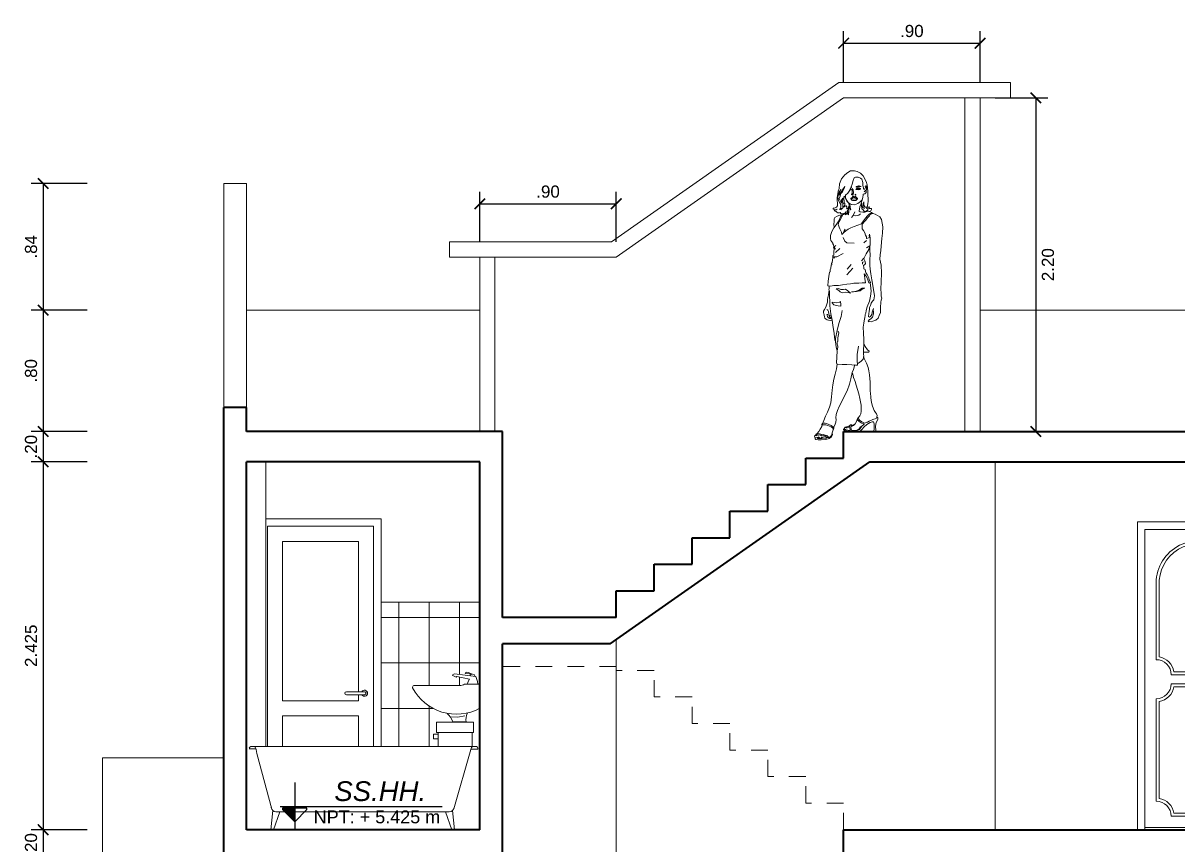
# Model space of a CAD drawing. Header units: millimetres. Extents: x 107 to 277, y 12 to 70.
# Drawn here: x 130.87 to 138.49, y 28.29 to 33.7 of the extents above; entities that cross this region are included whole.
import ezdxf

# ---------------------------------------------------------------- set-up
doc = ezdxf.new("R2010")
doc.units = ezdxf.units.MM
doc.header["$PDMODE"] = 32
doc.linetypes.add('HIDDEN2', pattern=[4.7625, 3.175, -1.5875])
doc.layers.get('0').update_dxf_attribs({"lineweight": 0})
doc.layers.get('Defpoints').update_dxf_attribs({"color": 167, "lineweight": 0})
for name, color, linetype, lineweight in [('253', 253, 'Continuous', 0), ('A-Dims', 22, 'Continuous', 0), ('A-Stair', 53, 'Continuous', 0), ('A-Text', 30, 'Continuous', 30), ('ARQ-PORTAS', 124, 'Continuous', 0), ('linea fachada', 181, 'Continuous', 40), ('muros bajos', 223, 'HIDDEN2', 18), ('P-SANIT', 43, 'Continuous', 0), ('proyecciones', 33, 'HIDDEN2', 0)]:
    doc.layers.add(name, color=color, linetype=linetype, lineweight=lineweight)
doc.styles.add('ejes', font='swissel.ttf')
doc.dimstyles.new('DIM50', dxfattribs={"dimtxt": 0.08, "dimasz": 0.07, "dimexe": 0.08, "dimexo": 0.1, "dimgap": 0.04, "dimtad": 2, "dimzin": 4, "dimdsep": 46, "dimtxsty": 'ejes', "dimblk": 'ARCHTICK', "dimcen": 0.05, "dimadec": 0, "dimazin": 0, "dimtfac": 1, "dimtix": 1, "dimtmove": 0, "dimatfit": 3, "dimfxl": 0.08, "dimarcsym": 0})

# ---------------------------------------------------------------- blocks, each defined once
blk = doc.blocks.new('_ArchTick')
at = {"color": 0, "linetype": 'ByBlock', "const_width": 0.15}
blk.add_lwpolyline([(-0.5, -0.5), (0.5, 0.5)], dxfattribs=at)
blk = doc.blocks.new('*D327')
at = {"layer": 'A-Dims', "color": 0, "lineweight": -2}
for p, q in [((131.2914, 28.3858), (130.9207, 28.3858)), ((131.0007, 28.3858), (131.0007, 28.1858)), ((131.2914, 28.1858), (130.9207, 28.1858))]:
    blk.add_line(p, q, dxfattribs=at)
at = {"layer": 'Defpoints', "color": 0}
for p in [(131.3914, 28.3858), (131.0007, 28.1858), (131.3914, 28.1858)]:
    blk.add_point(p, dxfattribs=at)
at = {"layer": 'A-Dims', "color": 0, "lineweight": -2, "xscale": 0.07, "yscale": 0.07, "zscale": 0.07}
for p, rotation in [((131.0007, 28.3858), 270), ((131.0007, 28.1858), 90)]:
    blk.add_blockref('_ArchTick', p, dxfattribs=dict(at, rotation=rotation))
at = {"layer": 'A-Dims', "color": 0, "insert": (130.9207, 28.2858), "char_height": 0.08, "attachment_point": 5, "rotation": 90, "style": 'ejes'}
blk.add_mtext('.20', dxfattribs=at)
blk = doc.blocks.new('*D328')
at = {"layer": 'A-Dims', "color": 0, "lineweight": -2}
for p, q in [((131.2914, 30.8108), (130.9207, 30.8108)), ((131.0007, 30.8108), (131.0007, 28.3858)), ((131.2914, 28.3858), (130.9207, 28.3858))]:
    blk.add_line(p, q, dxfattribs=at)
at = {"layer": 'Defpoints', "color": 0}
for p in [(131.3914, 30.8108), (131.0007, 28.3858), (131.3914, 28.3858)]:
    blk.add_point(p, dxfattribs=at)
at = {"layer": 'A-Dims', "color": 0, "lineweight": -2, "xscale": 0.07, "yscale": 0.07, "zscale": 0.07}
for p, rotation in [((131.0007, 30.8108), 90), ((131.0007, 28.3858), 270)]:
    blk.add_blockref('_ArchTick', p, dxfattribs=dict(at, rotation=rotation))
at = {"layer": 'A-Dims', "color": 0, "insert": (130.9207, 29.5983), "char_height": 0.08, "attachment_point": 5, "rotation": 90, "style": 'ejes'}
blk.add_mtext('2.425', dxfattribs=at)
blk = doc.blocks.new('*D329')
at = {"layer": 'A-Dims', "color": 0, "lineweight": -2}
for p, q in [((131.2914, 31.0108), (130.9207, 31.0108)), ((131.0007, 31.0108), (131.0007, 30.8108)), ((131.2914, 30.8108), (130.9207, 30.8108))]:
    blk.add_line(p, q, dxfattribs=at)
at = {"layer": 'Defpoints', "color": 0}
for p in [(131.3914, 31.0108), (131.0007, 30.8108), (131.3914, 30.8108)]:
    blk.add_point(p, dxfattribs=at)
at = {"layer": 'A-Dims', "color": 0, "lineweight": -2, "xscale": 0.07, "yscale": 0.07, "zscale": 0.07}
for p, rotation in [((131.0007, 31.0108), 270), ((131.0007, 30.8108), 90)]:
    blk.add_blockref('_ArchTick', p, dxfattribs=dict(at, rotation=rotation))
at = {"layer": 'A-Dims', "color": 0, "insert": (130.9207, 30.9108), "char_height": 0.08, "attachment_point": 5, "rotation": 90, "style": 'ejes'}
blk.add_mtext('.20', dxfattribs=at)
blk = doc.blocks.new('*D330')
at = {"layer": 'A-Dims', "color": 0, "lineweight": -2}
for p, q in [((131.2914, 31.8108), (130.9207, 31.8108)), ((131.0007, 31.8108), (131.0007, 31.0108)), ((131.2914, 31.0108), (130.9207, 31.0108))]:
    blk.add_line(p, q, dxfattribs=at)
at = {"layer": 'Defpoints', "color": 0}
for p in [(131.3914, 31.8108), (131.0007, 31.0108), (131.3914, 31.0108)]:
    blk.add_point(p, dxfattribs=at)
at = {"layer": 'A-Dims', "color": 0, "lineweight": -2, "xscale": 0.07, "yscale": 0.07, "zscale": 0.07}
for p, rotation in [((131.0007, 31.8108), 90), ((131.0007, 31.0108), 270)]:
    blk.add_blockref('_ArchTick', p, dxfattribs=dict(at, rotation=rotation))
at = {"layer": 'A-Dims', "color": 0, "insert": (130.9207, 31.4108), "char_height": 0.08, "attachment_point": 5, "rotation": 90, "style": 'ejes'}
blk.add_mtext('.80', dxfattribs=at)
blk = doc.blocks.new('*D331')
at = {"layer": 'A-Dims', "color": 0, "lineweight": -2}
for p, q in [((131.2914, 32.6459), (130.9207, 32.6459)), ((131.0007, 32.6459), (131.0007, 31.8108)), ((131.2914, 31.8108), (130.9207, 31.8108))]:
    blk.add_line(p, q, dxfattribs=at)
at = {"layer": 'Defpoints', "color": 0}
for p in [(131.3914, 32.6459), (131.0007, 31.8108), (131.3914, 31.8108)]:
    blk.add_point(p, dxfattribs=at)
at = {"layer": 'A-Dims', "color": 0, "lineweight": -2, "xscale": 0.07, "yscale": 0.07, "zscale": 0.07}
for p, rotation in [((131.0007, 32.6459), 90), ((131.0007, 31.8108), 270)]:
    blk.add_blockref('_ArchTick', p, dxfattribs=dict(at, rotation=rotation))
at = {"layer": 'A-Dims', "color": 0, "insert": (130.9207, 32.2284), "char_height": 0.08, "attachment_point": 5, "rotation": 90, "style": 'ejes'}
blk.add_mtext('.84', dxfattribs=at)
blk = doc.blocks.new('*D332')
at = {"layer": 'A-Dims', "color": 0, "lineweight": -2}
for p, q in [((137.2811, 33.2108), (137.6288, 33.2108)), ((137.5488, 33.2108), (137.5488, 31.0108)), ((137.2811, 31.0108), (137.6288, 31.0108))]:
    blk.add_line(p, q, dxfattribs=at)
at = {"layer": 'Defpoints', "color": 0}
for p in [(137.1811, 33.2108), (137.1811, 31.0108), (137.5488, 31.0108)]:
    blk.add_point(p, dxfattribs=at)
at = {"layer": 'A-Dims', "color": 0, "lineweight": -2, "xscale": 0.07, "yscale": 0.07, "zscale": 0.07}
for p, rotation in [((137.5488, 33.2108), 90), ((137.5488, 31.0108), 270)]:
    blk.add_blockref('_ArchTick', p, dxfattribs=dict(at, rotation=rotation))
at = {"layer": 'A-Dims', "color": 0, "insert": (137.6288, 32.1108), "char_height": 0.08, "attachment_point": 5, "rotation": 90, "style": 'ejes'}
blk.add_mtext('2.20', dxfattribs=at)
blk = doc.blocks.new('*D333')
at = {"layer": 'A-Dims', "color": 0, "lineweight": -2}
for p, q in [((133.8811, 32.2608), (133.8811, 32.5919)), ((134.7811, 32.2608), (134.7811, 32.5919)), ((133.8811, 32.5119), (134.7811, 32.5119))]:
    blk.add_line(p, q, dxfattribs=at)
at = {"layer": 'Defpoints', "color": 0}
for p in [(134.7811, 32.5119), (133.8811, 32.1608), (134.7811, 32.1608)]:
    blk.add_point(p, dxfattribs=at)
at = {"layer": 'A-Dims', "color": 0, "lineweight": -2, "xscale": 0.07, "yscale": 0.07, "zscale": 0.07, "rotation": 180}
blk.add_blockref('_ArchTick', (133.8811, 32.5119), dxfattribs=at)
at = {"layer": 'A-Dims', "color": 0, "lineweight": -2, "xscale": 0.07, "yscale": 0.07, "zscale": 0.07}
blk.add_blockref('_ArchTick', (134.7811, 32.5119), dxfattribs=at)
at = {"layer": 'A-Dims', "color": 0, "insert": (134.3311, 32.5919), "char_height": 0.08, "attachment_point": 5, "style": 'ejes'}
blk.add_mtext('.90', dxfattribs=at)
blk = doc.blocks.new('*D334')
at = {"layer": 'A-Dims', "color": 0, "lineweight": -2}
for p, q in [((136.2811, 33.3108), (136.2811, 33.6506)), ((137.1811, 33.3108), (137.1811, 33.6506)), ((136.2811, 33.5706), (137.1811, 33.5706))]:
    blk.add_line(p, q, dxfattribs=at)
at = {"layer": 'Defpoints', "color": 0}
for p in [(137.1811, 33.5706), (136.2811, 33.2108), (137.1811, 33.2108)]:
    blk.add_point(p, dxfattribs=at)
at = {"layer": 'A-Dims', "color": 0, "lineweight": -2, "xscale": 0.07, "yscale": 0.07, "zscale": 0.07, "rotation": 180}
blk.add_blockref('_ArchTick', (136.2811, 33.5706), dxfattribs=at)
at = {"layer": 'A-Dims', "color": 0, "lineweight": -2, "xscale": 0.07, "yscale": 0.07, "zscale": 0.07}
blk.add_blockref('_ArchTick', (137.1811, 33.5706), dxfattribs=at)
at = {"layer": 'A-Dims', "color": 0, "insert": (136.7311, 33.6506), "char_height": 0.08, "attachment_point": 5, "style": 'ejes'}
blk.add_mtext('.90', dxfattribs=at)
blk = doc.blocks.new('A$C5F8158DF')
at = {"layer": 'ARQ-PORTAS'}
for p, q in [((0, 2.05), (0.82, 2.05)), ((0, 2.05), (0, 0)), ((0.82, 2.05), (0.82, 0)), ((0.05, 2), (0.77, 2)), ((0.05, 0), (0.05, 2)), ((0.05, 2), (0.05, 0.015)), ((0.77, 2), (0.77, 0)), ((0.125, 1.625), (0.125, 1.1322)), ((0.145, 1.625), (0.145, 1.1505)), ((0.675, 1.1505), (0.675, 1.625)), ((0.695, 1.1322), (0.695, 1.625)), ((0.1405, 0.9237), (0.1405, 1.0801)), ((0.1555, 0.9237), (0.1555, 1.0951)), ((0.1705, 0.9237), (0.1705, 1.0801)), ((0.595, 1.0322), (0.225, 1.0322)), ((0.5766, 1.0522), (0.2433, 1.0522)), ((0.595, 0.9722), (0.225, 0.9722)), ((0.5766, 0.9522), (0.2433, 0.9522)), ((0.125, 0.8722), (0.125, 0.19)), ((0.145, 0.8539), (0.145, 0.2083)), ((0.675, 0.2083), (0.675, 0.8539)), ((0.695, 0.19), (0.695, 0.8722)), ((0.595, 0.09), (0.225, 0.09)), ((0.5766, 0.11), (0.2433, 0.11)), ((0.77, 0.015), (0.05, 0.015)), ((0.05, 0), (0, 0)), ((0.77, 0), (0.05, 0)), ((0.77, 0), (0.82, 0))]:
    blk.add_line(p, q, dxfattribs=at)
at = {"layer": 'ARQ-PORTAS', "const_width": 0.005}
blk.add_lwpolyline([(0.0932, 1.0177), (0.0932, 1.0123), (0.0969, 1.0083), (0.0972, 1.0022), (0.095, 0.9998), (0.0947, 0.9971), (0.0941, 0.9934), (0.0947, 0.9907), (0.0963, 0.9886)], dxfattribs=at)
at = {"layer": 'ARQ-PORTAS'}
for radius in [0.03, 0.02]:
    blk.add_circle((0.094, 1.0019), radius, dxfattribs=at)
for centre, radius, start, end in [((0.41, 1.6396), 0.2854, 357.0624, 182.9376), ((0.41, 1.6396), 0.2654, 356.8469, 183.1531), ((0.125, 1.0322), 0.1, 0, 90), ((0.1555, 1.0801), 0.025, 306.8699, 233.1301), ((0.1555, 1.0801), 0.015, 0, 180), ((0.125, 1.0322), 0.12, 9.59407, 80.40593), ((0.695, 1.0322), 0.12, 99.59407, 170.40593), ((0.695, 1.0322), 0.1, 90, 180), ((0.125, 0.9722), 0.1, 270, 0), ((0.1555, 0.9237), 0.025, 126.8699, 53.1301), ((0.1555, 0.9237), 0.015, 180, 0), ((0.125, 0.9722), 0.12, 279.59407, 350.40593), ((0.695, 0.9722), 0.12, 189.59407, 260.40593), ((0.695, 0.9722), 0.1, 180, 270), ((0.125, 0.09), 0.1, 0, 90), ((0.125, 0.09), 0.12, 9.59407, 80.40593), ((0.695, 0.09), 0.12, 99.59407, 170.40593), ((0.695, 0.09), 0.1, 90, 180)]:
    blk.add_arc(centre, radius, start, end, dxfattribs=at)
blk = doc.blocks.new('A$C50AA44B7')
for points in [[(0.2804, 1.7687), (0.2627, 1.7736), (0.2381, 1.773), (0.2191, 1.7632), (0.1989, 1.7473), (0.1775, 1.7209), (0.1646, 1.6885), (0.1615, 1.656), (0.1566, 1.6403), (0.1527, 1.6222), (0.1494, 1.5977), (0.1494, 1.5791), (0.1505, 1.5589), (0.1505, 1.5437), (0.1456, 1.5341), (0.1364, 1.5284), (0.1288, 1.5277), (0.1219, 1.5277), (0.1235, 1.5208), (0.1296, 1.5174), (0.1402, 1.5166), (0.1497, 1.5212), (0.1429, 1.517), (0.1334, 1.5151), (0.1284, 1.5143), (0.1353, 1.5064), (0.1425, 1.5044), (0.1471, 1.5003), (0.1543, 1.4976), (0.1638, 1.4968), (0.1692, 1.4984), (0.1726, 1.4926), (0.1764, 1.4915), (0.1852, 1.4892), (0.192, 1.4915), (0.2016, 1.4976), (0.2057, 1.5044), (0.2038, 1.4961), (0.197, 1.49), (0.2023, 1.4907), (0.2069, 1.4953), (0.2069, 1.4869), (0.205, 1.4843), (0.2137, 1.4919), (0.216, 1.5067), (0.2172, 1.514), (0.2198, 1.501), (0.2198, 1.4885), (0.2229, 1.4824), (0.224, 1.4892), (0.2263, 1.4995), (0.2256, 1.5117), (0.2256, 1.5242), (0.2263, 1.5338), (0.2309, 1.5395), (0.2317, 1.5334), (0.2324, 1.5254), (0.2366, 1.5166), (0.2385, 1.5166), (0.2347, 1.533), (0.2339, 1.5421), (0.2305, 1.5513), (0.2263, 1.5627)], [(0.2804, 1.7687), (0.3024, 1.7583), (0.3214, 1.74), (0.3414, 1.7037), (0.3464, 1.6801), (0.3504, 1.6395), (0.3508, 1.6198), (0.3541, 1.5824), (0.3528, 1.5715), (0.3506, 1.5578), (0.3491, 1.5418), (0.3469, 1.5359), (0.3524, 1.5329), (0.3625, 1.537), (0.358, 1.5285), (0.3591, 1.5255), (0.3758, 1.524), (0.3747, 1.5192), (0.3703, 1.5099), (0.3606, 1.5062), (0.3517, 1.5077), (0.3443, 1.5055), (0.3316, 1.4999), (0.3179, 1.501), (0.3016, 1.504), (0.2952, 1.5084), (0.2978, 1.5355), (0.3049, 1.5511), (0.309, 1.566), (0.3099, 1.5744), (0.3144, 1.5811)], [(0.2733, 1.6518), (0.274, 1.6509), (0.2768, 1.6511), (0.2824, 1.6493), (0.2901, 1.6491), (0.2985, 1.6494), (0.3032, 1.6525), (0.3029, 1.6568), (0.2995, 1.6598), (0.2935, 1.6616), (0.2851, 1.6614), (0.2782, 1.6584), (0.2759, 1.6555), (0.2747, 1.6533), (0.2733, 1.6518)], [(0.3319, 1.6509), (0.3334, 1.645), (0.3329, 1.6402), (0.3302, 1.6381), (0.328, 1.6359), (0.3268, 1.6341)], [(0.352, 1.5103), (0.3746, 1.498), (0.3835, 1.4915), (0.4001, 1.4876), (0.4312, 1.4699), (0.4421, 1.4532), (0.4498, 1.404), (0.4481, 1.3622), (0.4446, 1.3273), (0.4402, 1.2777), (0.4368, 1.2481), (0.4324, 1.2202), (0.4307, 1.1914), (0.439, 1.1506), (0.4408, 1.0996), (0.439, 1.0418), (0.4379, 0.9944), (0.4385, 0.9664), (0.439, 0.9481), (0.443, 0.9345), (0.4399, 0.9213), (0.4373, 0.9084), (0.4351, 0.8732), (0.434, 0.8388), (0.4269, 0.8194), (0.4202, 0.803), (0.4034, 0.7888), (0.3836, 0.7817), (0.3724, 0.778), (0.3646, 0.7791), (0.3564, 0.7769), (0.3527, 0.7817), (0.3627, 0.7933), (0.3683, 0.7951), (0.3833, 0.8093), (0.3885, 0.8302), (0.3885, 0.844), (0.3864, 0.8541), (0.3891, 0.8659), (0.384, 0.8551), (0.3825, 0.8501), (0.3777, 0.8261), (0.3687, 0.8127), (0.3616, 0.8089), (0.3557, 0.8142), (0.3575, 0.8317), (0.3613, 0.8489), (0.3635, 0.8582), (0.3635, 0.8723), (0.3687, 0.8854), (0.3739, 0.9014), (0.3818, 0.9137), (0.3915, 0.9223), (0.396, 0.9484), (0.3876, 1.0053), (0.3781, 1.0539), (0.3707, 1.094), (0.3675, 1.1251), (0.3643, 1.1486), (0.3656, 1.1883), (0.3659, 1.2198), (0.3653, 1.2483), (0.3649, 1.2752), (0.3607, 1.2667), (0.3571, 1.2542), (0.341, 1.226), (0.3275, 1.1988), (0.3256, 1.1926), (0.3348, 1.1765), (0.3361, 1.163), (0.3311, 1.1555), (0.3236, 1.1502), (0.3252, 1.1368), (0.3256, 1.1263), (0.3305, 1.125), (0.3338, 1.1227), (0.3357, 1.1115), (0.338, 1.1017), (0.3479, 1.0892), (0.3577, 1.0673), (0.3609, 1.0557), (0.3698, 1.039), (0.369, 1.0356), (0.3585, 1.0356), (0.3524, 1.0551), (0.3452, 1.0724), (0.3315, 1.0903), (0.3276, 1.0939), (0.3299, 1.0819), (0.3325, 1.0633), (0.3347, 1.0473), (0.337, 1.0369), (0.3354, 1.0358), (0.3134, 1.0352), (0.2923, 1.0331), (0.2598, 1.0331), (0.2377, 1.029), (0.2138, 1.0261), (0.1842, 1.0215), (0.158, 1.0168), (0.1278, 1.0168), (0.1051, 1.0133), (0.0876, 1.0151), (0.0888, 1.0465), (0.0952, 1.0761), (0.0987, 1.1057), (0.1039, 1.1069), (0.1033, 1.1203), (0.108, 1.1319), (0.1086, 1.1511), (0.1144, 1.1551), (0.1121, 1.1627), (0.1161, 1.1697), (0.1214, 1.1993), (0.1202, 1.2109), (0.1214, 1.2144), (0.1266, 1.2167), (0.1272, 1.2464), (0.1307, 1.2603), (0.1249, 1.2638), (0.1243, 1.2685), (0.1272, 1.2731), (0.1254, 1.2865), (0.1214, 1.2911), (0.1202, 1.2975), (0.108, 1.3132), (0.1051, 1.328), (0.1055, 1.3462), (0.1145, 1.3738), (0.1283, 1.3973), (0.1425, 1.4168), (0.1591, 1.4448), (0.1709, 1.4711), (0.179, 1.4833), (0.1847, 1.4865), (0.1928, 1.4878), (0.2037, 1.4898)], [(0.1847, 1.4865), (0.1676, 1.4817), (0.1483, 1.4741), (0.1346, 1.4665), (0.1302, 1.457), (0.1285, 1.4421), (0.1283, 1.4192), (0.1285, 1.4021), (0.128, 1.3965)], [(0.1944, 1.4856), (0.1861, 1.4828), (0.1768, 1.4652), (0.1623, 1.4362), (0.1578, 1.4293), (0.1588, 1.4244), (0.1557, 1.4189), (0.1657, 1.392), (0.1771, 1.3692), (0.1799, 1.3533), (0.1906, 1.3643), (0.2068, 1.3785), (0.2227, 1.3882), (0.24, 1.3971), (0.2607, 1.4068), (0.2853, 1.4158), (0.3095, 1.4234), (0.316, 1.4355), (0.335, 1.4607), (0.3489, 1.4766), (0.3599, 1.488), (0.3666, 1.4921), (0.3816, 1.4933)], [(0.2648, 1.5034), (0.2548, 1.4787), (0.243, 1.4654)], [(0.2548, 1.478), (0.27, 1.4761), (0.2921, 1.482), (0.3039, 1.4897)], [(0.3835, 1.4912), (0.3785, 1.491), (0.3715, 1.4896), (0.3663, 1.4856), (0.3614, 1.477), (0.3482, 1.4626), (0.3372, 1.4477), (0.3274, 1.4367), (0.3206, 1.4291), (0.3147, 1.4227), (0.3134, 1.4155), (0.3135, 1.4045), (0.3148, 1.3917), (0.3229, 1.3791), (0.3309, 1.3652), (0.337, 1.3503), (0.3418, 1.3375), (0.3432, 1.3289), (0.345, 1.3276), (0.3552, 1.3319), (0.3646, 1.3353)], [(0.186, 1.3593), (0.1946, 1.3782), (0.202, 1.3881)], [(0.1878, 1.334), (0.1996, 1.3087), (0.214, 1.2977), (0.2621, 1.296)], [(0.3424, 1.3146), (0.3255, 1.2985)], [(0.3624, 1.3364), (0.361, 1.3459), (0.3629, 1.3563), (0.3639, 1.3459), (0.366, 1.331), (0.3674, 1.3056), (0.3662, 1.2841), (0.3649, 1.2752)], [(0.1312, 1.1984), (0.1259, 1.2067), (0.1463, 1.2074), (0.188, 1.2286)], [(0.1389, 1.2562), (0.131, 1.2658), (0.1339, 1.2778), (0.1393, 1.2803)], [(0.166, 1.2619), (0.1388, 1.2347)], [(0.3643, 1.2783), (0.3424, 1.2648)], [(0.2417, 1.1552), (0.2145, 1.1257)], [(0.3258, 1.1987), (0.3099, 1.1794)], [(0.3265, 1.1726), (0.3159, 1.1704), (0.3159, 1.1583)], [(0.2516, 1.1318), (0.2122, 1.0886)], [(0.0958, 1.0139), (0.0964, 0.9981), (0.0948, 0.9881), (0.0996, 0.9797), (0.0993, 0.9452), (0.0999, 0.9123), (0.1019, 0.8827), (0.1081, 0.8311), (0.1154, 0.7883), (0.1209, 0.755), (0.1298, 0.7008), (0.1324, 0.6776), (0.1336, 0.6602), (0.1376, 0.648)], [(0.3659, 1.0359), (0.3698, 1.0203), (0.3727, 0.9805), (0.3691, 0.9469), (0.3629, 0.9151), (0.347, 0.8779), (0.3403, 0.8523), (0.3372, 0.8362), (0.3329, 0.8262), (0.3329, 0.8187), (0.3311, 0.8061), (0.3276, 0.7843), (0.3246, 0.7699), (0.3207, 0.7438), (0.324, 0.7032), (0.3261, 0.6614), (0.3261, 0.6361), (0.333, 0.616), (0.3488, 0.5933), (0.361, 0.5855), (0.3584, 0.5785), (0.3287, 0.5776), (0.3243, 0.5776)], [(0.0967, 0.9866), (0.0915, 0.9565), (0.087, 0.9392), (0.0864, 0.9257), (0.0845, 0.9077), (0.0806, 0.8949), (0.0736, 0.8744), (0.0646, 0.8596), (0.0582, 0.8481), (0.0588, 0.8378), (0.0603, 0.833), (0.0661, 0.8103), (0.0688, 0.8015), (0.0714, 0.7972), (0.0763, 0.7959), (0.0841, 0.7919), (0.0921, 0.789), (0.1021, 0.7872), (0.1126, 0.7892), (0.1154, 0.7917)], [(0.0816, 0.8596), (0.0869, 0.8549), (0.0927, 0.8458), (0.0946, 0.8316), (0.0969, 0.822), (0.1032, 0.8185), (0.1086, 0.8195), (0.1095, 0.8228)], [(0.291, 0.6176), (0.2813, 0.5622), (0.2807, 0.5232), (0.2838, 0.4947), (0.283, 0.493), (0.2755, 0.493), (0.2451, 0.4952), (0.2127, 0.4964), (0.1825, 0.4977), (0.1544, 0.4985), (0.146, 0.5002), (0.1443, 0.5048), (0.1488, 0.5867), (0.1435, 0.6102), (0.1376, 0.648), (0.139, 0.6677), (0.1496, 0.7198), (0.16, 0.7659), (0.1764, 0.8142), (0.1816, 0.8521)], [(0.1132, 0.8018), (0.1067, 0.7994), (0.0997, 0.8008), (0.09, 0.8062), (0.0855, 0.8129), (0.0839, 0.8225), (0.08, 0.8263), (0.0883, 0.8255)], [(0.0937, 0.8232), (0.0983, 0.8127), (0.1039, 0.8074), (0.1114, 0.806)], [(0.1548, 0.7168), (0.1592, 0.7064), (0.1533, 0.673), (0.1533, 0.6492), (0.1496, 0.6455), (0.1496, 0.6298), (0.1526, 0.6172), (0.1511, 0.5934)], [(0.3261, 0.6361), (0.3232, 0.5849), (0.3228, 0.564), (0.3242, 0.5512), (0.3238, 0.5448), (0.3205, 0.5326), (0.3067, 0.5192), (0.29, 0.5063), (0.2833, 0.503)], [(0.3238, 0.5484), (0.3263, 0.5369), (0.3422, 0.506), (0.3541, 0.4773), (0.3586, 0.4539), (0.3631, 0.4282), (0.366, 0.3796), (0.3677, 0.3269), (0.3688, 0.3018), (0.3712, 0.2874), (0.3718, 0.2773), (0.3763, 0.2457), (0.3822, 0.2215), (0.3939, 0.1929), (0.4011, 0.1811), (0.4082, 0.1717), (0.4133, 0.1598), (0.4117, 0.149), (0.4054, 0.1407), (0.3854, 0.1342), (0.3599, 0.123), (0.3494, 0.1173), (0.3439, 0.1173), (0.3361, 0.1122), (0.3324, 0.1108), (0.3252, 0.1115), (0.31, 0.121), (0.2984, 0.1285), (0.2906, 0.1393), (0.2886, 0.1441), (0.2984, 0.159), (0.3062, 0.1723), (0.3076, 0.1886), (0.3069, 0.2117), (0.3066, 0.2297), (0.299, 0.2725), (0.2927, 0.3023), (0.2751, 0.3604), (0.2679, 0.3847), (0.2574, 0.4105), (0.2517, 0.4329), (0.2488, 0.4444)], [(0.1488, 0.4993), (0.1446, 0.4686), (0.1359, 0.4334), (0.1276, 0.3998), (0.1206, 0.3621), (0.1172, 0.3282), (0.1125, 0.2828), (0.1067, 0.2441), (0.0994, 0.2146), (0.0861, 0.1835), (0.0713, 0.1569), (0.0616, 0.1286), (0.0523, 0.1062), (0.0473, 0.089), (0.0377, 0.0715), (0.0276, 0.0559), (0.0179, 0.0426), (0.0069, 0.0302), (0, 0.0251), (0.0009, 0.0164), (0.0101, 0.0132), (0.0179, 0.015), (0.0216, 0.0095), (0.0363, 0.0095), (0.04, 0.0118), (0.0418, 0.0081), (0.0478, 0.0081), (0.0574, 0.01), (0.0593, 0.0137), (0.0662, 0.01), (0.0758, 0.0114), (0.0804, 0.016), (0.0873, 0.015), (0.0988, 0.0155), (0.1112, 0.0288), (0.1195, 0.0532), (0.1232, 0.0665), (0.1268, 0.0839), (0.136, 0.1023), (0.1402, 0.1166), (0.142, 0.1336), (0.1406, 0.1446), (0.143, 0.1679), (0.1511, 0.1933), (0.1627, 0.22), (0.1749, 0.2443), (0.2004, 0.294), (0.2141, 0.3237), (0.231, 0.3675), (0.2398, 0.402), (0.249, 0.4429), (0.2559, 0.4642), (0.2645, 0.4883), (0.2685, 0.4952)], [(0.2477, 0.095), (0.2451, 0.0984), (0.2368, 0.098), (0.2331, 0.0935), (0.2312, 0.0849), (0.2346, 0.0684), (0.2346, 0.0625), (0.2193, 0.0628), (0.2043, 0.0658), (0.1961, 0.0684), (0.1927, 0.0744), (0.192, 0.0677), (0.1979, 0.0617), (0.226, 0.0572), (0.2552, 0.0557), (0.2911, 0.0557), (0.3034, 0.0587), (0.3117, 0.0673), (0.3281, 0.0849), (0.3453, 0.1021), (0.3663, 0.1152), (0.3809, 0.1197), (0.3899, 0.1185), (0.3936, 0.1062), (0.3928, 0.0744), (0.3906, 0.0554), (0.4, 0.0546), (0.4067, 0.055), (0.4048, 0.0658), (0.4029, 0.0849), (0.4041, 0.1062), (0.4086, 0.1193), (0.4164, 0.1346), (0.4179, 0.1451), (0.416, 0.1481), (0.4112, 0.1496)], [(0.2339, 0.094), (0.2273, 0.0924), (0.2194, 0.089), (0.2121, 0.0851), (0.2031, 0.0835), (0.1989, 0.0827), (0.1976, 0.0761), (0.1997, 0.0714), (0.205, 0.0672), (0.2102, 0.0646)], [(0.2026, 0.0816), (0.2095, 0.0794), (0.2155, 0.0803)], [(0.2092, 0.0851), (0.2184, 0.0827), (0.2271, 0.0835)], [(0.2465, 0.095), (0.2436, 0.0963), (0.2399, 0.0887), (0.2397, 0.0787), (0.2428, 0.0646), (0.2518, 0.0619), (0.272, 0.0617), (0.2838, 0.063), (0.2967, 0.0682), (0.3053, 0.0811), (0.3161, 0.0942), (0.3266, 0.1013), (0.324, 0.1047), (0.3111, 0.1105), (0.3001, 0.1163), (0.2935, 0.1213), (0.2875, 0.1268), (0.2817, 0.1336)], [(0.2886, 0.1441), (0.2821, 0.135), (0.2758, 0.1215), (0.2683, 0.1055), (0.2563, 0.0935), (0.2428, 0.0879)], [(0.2659, 0.1024), (0.2544, 0.0961), (0.2465, 0.0942)], [(0.3156, 0.0932), (0.3036, 0.0853), (0.2933, 0.0736), (0.2863, 0.0665), (0.2792, 0.0639), (0.2696, 0.0621)], [(0.0033, 0.0254), (0.009, 0.0282), (0.0151, 0.0272), (0.0158, 0.0307)], [(0.1163, 0.0433), (0.1181, 0.0329), (0.1113, 0.0193), (0.0963, 0.0086), (0.0741, 0.0029), (0.0433, 0), (0.0233, 0.0004), (0.009, 0.0032), (0.0047, 0.0075), (0.0047, 0.0143), (0.0047, 0.0154)], [(0.097, 0.0161), (0.0905, 0.0204), (0.0812, 0.0279), (0.0691, 0.0315), (0.0566, 0.0347), (0.0422, 0.0375), (0.0329, 0.039), (0.0183, 0.0422), (0.0104, 0.0365), (0.0093, 0.0333), (0.0233, 0.0329), (0.0261, 0.0304), (0.0315, 0.0325), (0.0415, 0.0307), (0.0422, 0.0268), (0.048, 0.0307), (0.0569, 0.0293), (0.0605, 0.0254), (0.0605, 0.0225), (0.0655, 0.0261), (0.0726, 0.0243), (0.0755, 0.0211), (0.0794, 0.0164), (0.0798, 0.0143)], [(0.0283, 0.0189), (0.0236, 0.0154), (0.0297, 0.0143), (0.0326, 0.0164), (0.0304, 0.0186)], [(0.0451, 0.0179), (0.0433, 0.015), (0.0494, 0.0161), (0.0519, 0.0172), (0.0483, 0.0182)]]:
    blk.add_lwpolyline(points)
for points in [[(0.3023, 1.7253), (0.3114, 1.718), (0.3181, 1.6971), (0.3177, 1.6768), (0.3227, 1.6618), (0.3236, 1.6523), (0.3322, 1.6546), (0.3358, 1.6641), (0.3335, 1.6723), (0.3372, 1.6745), (0.3435, 1.6704), (0.3417, 1.6523), (0.3408, 1.6406), (0.3403, 1.6315), (0.3308, 1.6207), (0.3218, 1.6202), (0.3209, 1.6143), (0.3195, 1.598), (0.3136, 1.5817), (0.3032, 1.5709), (0.2851, 1.5573), (0.2638, 1.5496), (0.2421, 1.5514), (0.2226, 1.565), (0.2077, 1.584), (0.2045, 1.5971), (0.2031, 1.613), (0.219, 1.6261), (0.233, 1.646), (0.2421, 1.6673), (0.2484, 1.6863), (0.2538, 1.7094), (0.2615, 1.727), (0.2701, 1.7324), (0.2869, 1.7316)], [(0.1987, 1.6699), (0.1849, 1.6482), (0.1725, 1.6297), (0.1628, 1.6123), (0.1641, 1.6311), (0.1729, 1.6505), (0.1618, 1.6321), (0.1574, 1.6174), (0.1531, 1.5998), (0.1569, 1.5783), (0.1666, 1.5627), (0.1726, 1.5509), (0.1726, 1.5352), (0.1704, 1.526), (0.1645, 1.5179), (0.1742, 1.5264), (0.1759, 1.5209), (0.1734, 1.5171), (0.1806, 1.5251), (0.1852, 1.5226), (0.1873, 1.5285), (0.1856, 1.5513), (0.1852, 1.5732), (0.1878, 1.5872), (0.1861, 1.5926), (0.1785, 1.5804), (0.178, 1.5618), (0.178, 1.5601), (0.1692, 1.5774), (0.1628, 1.5918), (0.1679, 1.6066), (0.1738, 1.6234), (0.1835, 1.6344), (0.1903, 1.6479), (0.1975, 1.6631)], [(0.1993, 1.6069), (0.1936, 1.6019), (0.1928, 1.5924), (0.1962, 1.5718), (0.1955, 1.5623), (0.1894, 1.56), (0.1936, 1.5578), (0.2008, 1.5593), (0.2004, 1.5479), (0.1943, 1.541), (0.1897, 1.5372), (0.1913, 1.5349), (0.2019, 1.5395), (0.2092, 1.5421), (0.2134, 1.5353), (0.2126, 1.5277), (0.2103, 1.522), (0.2164, 1.5258), (0.2198, 1.5189), (0.221, 1.5132), (0.221, 1.5281), (0.224, 1.5368), (0.2294, 1.544), (0.2252, 1.5604), (0.2134, 1.573), (0.2054, 1.5856), (0.2027, 1.597)], [(0.2363, 1.6557), (0.2402, 1.6532), (0.2425, 1.651), (0.2424, 1.6495), (0.2411, 1.6494), (0.2395, 1.6488), (0.2361, 1.648), (0.2318, 1.6475)], [(0.2835, 1.5927), (0.2795, 1.5956), (0.2751, 1.5996), (0.272, 1.6034), (0.2688, 1.6035), (0.2661, 1.6014), (0.2632, 1.6012), (0.2588, 1.6017), (0.2568, 1.6037), (0.2533, 1.6035), (0.2507, 1.6009), (0.2474, 1.5976), (0.2435, 1.5947), (0.2399, 1.5905), (0.2384, 1.5878), (0.2416, 1.5843), (0.2464, 1.5805), (0.2501, 1.5779), (0.2569, 1.5771), (0.2614, 1.5777), (0.2665, 1.5773), (0.2718, 1.5783), (0.2765, 1.5817), (0.281, 1.5859), (0.2831, 1.5895), (0.2837, 1.591)], [(0.2414, 1.6671), (0.2431, 1.6658), (0.243, 1.6627), (0.2418, 1.6626), (0.2392, 1.6626)], [(0.249, 1.6569), (0.2525, 1.651), (0.2548, 1.6498), (0.2546, 1.6475), (0.2548, 1.6409), (0.2563, 1.6353), (0.2567, 1.6301), (0.2579, 1.6257), (0.2538, 1.6242), (0.2477, 1.624), (0.2465, 1.6201), (0.2459, 1.6157), (0.2444, 1.6167), (0.245, 1.624), (0.2473, 1.6282), (0.2484, 1.6369), (0.2484, 1.6425), (0.2471, 1.6486), (0.2477, 1.6529), (0.2488, 1.6557)], [(0.2554, 1.6123), (0.2557, 1.6153), (0.2546, 1.6179), (0.2515, 1.6175), (0.2511, 1.615), (0.2512, 1.6135)], [(0.2686, 1.6185), (0.2675, 1.6163), (0.2679, 1.6139), (0.2694, 1.6132), (0.2718, 1.6148), (0.2721, 1.6176), (0.2707, 1.618)], [(0.3066, 1.6701), (0.3012, 1.6727), (0.2954, 1.6738), (0.2897, 1.6737), (0.284, 1.6726), (0.2769, 1.6709), (0.2747, 1.6696), (0.2751, 1.6674), (0.2775, 1.6664), (0.2807, 1.6672), (0.2857, 1.6689), (0.2904, 1.6701), (0.2973, 1.6704), (0.3019, 1.6698), (0.305, 1.6695)], [(0.2842, 1.6575), (0.2807, 1.6565), (0.2789, 1.6545), (0.2793, 1.6527), (0.2825, 1.6518), (0.2865, 1.6515), (0.2854, 1.6535), (0.2857, 1.6567), (0.2854, 1.6578)], [(0.2925, 1.6586), (0.2965, 1.6581), (0.2985, 1.6565), (0.2997, 1.6546), (0.2971, 1.6525), (0.2937, 1.6516), (0.2897, 1.6515), (0.2879, 1.6532), (0.2877, 1.6569), (0.2892, 1.6585)], [(0.2472, 1.5897), (0.247, 1.5919), (0.2468, 1.5925), (0.2462, 1.5927), (0.246, 1.5921), (0.2454, 1.5919), (0.2451, 1.5913), (0.2445, 1.5911), (0.2439, 1.5905), (0.2433, 1.5903), (0.2427, 1.5899), (0.2421, 1.5895), (0.2417, 1.5889), (0.2415, 1.5883), (0.2423, 1.5881), (0.2458, 1.5881), (0.247, 1.5885), (0.2472, 1.5891), (0.2472, 1.5897)], [(0.2757, 1.5924), (0.2728, 1.5958), (0.2659, 1.5971), (0.2569, 1.5966), (0.2512, 1.5956), (0.2486, 1.593), (0.2472, 1.5911), (0.2486, 1.5887), (0.256, 1.5876), (0.2656, 1.5882), (0.2723, 1.5887), (0.2752, 1.5906)], [(0.2812, 1.5921), (0.2806, 1.5923), (0.28, 1.5923), (0.2788, 1.5931), (0.2782, 1.5933), (0.2774, 1.5936), (0.2768, 1.594), (0.2762, 1.5942), (0.2759, 1.5936), (0.2757, 1.5929), (0.2757, 1.5923), (0.2755, 1.5917), (0.2755, 1.5905), (0.2751, 1.5899), (0.2757, 1.5895), (0.2768, 1.5895), (0.2774, 1.5897), (0.278, 1.5897), (0.2786, 1.5899), (0.2792, 1.5903), (0.2798, 1.5909), (0.2804, 1.5911), (0.281, 1.5915), (0.2812, 1.5921)], [(0.3242, 1.5682), (0.3257, 1.5486), (0.334, 1.5347), (0.3427, 1.5347), (0.3463, 1.5311), (0.3432, 1.5244), (0.3515, 1.5218), (0.3515, 1.5156), (0.3391, 1.5053), (0.3267, 1.5079), (0.3185, 1.5182), (0.3113, 1.5223), (0.3108, 1.547), (0.3118, 1.5609), (0.3133, 1.5434), (0.3195, 1.5305), (0.3298, 1.5249), (0.3242, 1.5347), (0.3226, 1.5501), (0.3226, 1.5651)], [(0.1581, 0.9967), (0.1724, 0.9921), (0.1912, 0.9921), (0.2044, 0.9931), (0.2187, 0.9814), (0.2375, 0.9677), (0.2273, 0.9687), (0.2049, 0.9743), (0.1846, 0.9697), (0.1698, 0.9758), (0.1606, 0.9835), (0.1418, 0.9957)], [(0.3312, 0.9998), (0.3139, 0.9998), (0.291, 0.985), (0.2559, 0.9758), (0.2441, 0.9764), (0.2757, 0.9769), (0.3007, 0.982), (0.3149, 0.9937)], [(0.1153, 0.9082), (0.1433, 0.9041), (0.1657, 0.9082), (0.1718, 0.9117), (0.1739, 0.8924), (0.1744, 0.8817), (0.155, 0.8842), (0.1276, 0.8898), (0.1158, 0.9031)], [(0.1234, 0.0683), (0.1249, 0.0683), (0.1281, 0.0787), (0.1238, 0.0865), (0.1106, 0.0947), (0.0948, 0.1005), (0.0794, 0.1069), (0.0698, 0.1098), (0.0616, 0.1101), (0.0523, 0.1069), (0.049, 0.1012), (0.0487, 0.0955), (0.0505, 0.0955), (0.0533, 0.0987), (0.0608, 0.0994), (0.0734, 0.098), (0.0866, 0.0951), (0.098, 0.0912), (0.1095, 0.0851), (0.1195, 0.0787), (0.122, 0.0758), (0.1224, 0.0719)]]:
    blk.add_lwpolyline(points, close=True)

msp = doc.modelspace()

# ---------------------------------------------------------------- hatches: boundary and pattern name
at = {"layer": 'A-Text'}
msp.add_hatch(color=256, dxfattribs=at).paths.add_polyline_path([(132.6598, 28.4379), (132.6598, 28.5279), (132.5796, 28.5279), (132.5796, 28.5181)])

# ---------------------------------------------------------------- linework, layer by layer
at = {"layer": '253'}
msp.add_line((132.3886, 28.9336), (133.8268, 28.934), dxfattribs=at)
at = {"layer": 'A-Stair'}
for p, q in [((132.3425, 32.6459), (132.1923, 32.6459)), ((132.1923, 31.1697), (132.1923, 32.6459)), ((132.3425, 31.1697), (132.3425, 32.6459)), ((132.3425, 31.8108), (133.8811, 31.8108)), ((137.1811, 31.8108), (139.9311, 31.8108)), ((132.4693, 28.9337), (132.4693, 30.8108)), ((137.2811, 28.3858), (137.2811, 30.8108)), ((134.7811, 27.3358), (134.7811, 29.6394)), ((132.1923, 28.8608), (131.3914, 28.8608)), ((131.3914, 28.0608), (131.3914, 28.8608))]:
    msp.add_line(p, q, dxfattribs=at)
at = {"layer": 'A-Stair', "color": 165}
for p, q in [((133.8811, 29.8858), (133.2304, 29.8858)), ((133.347, 29.8858), (133.347, 28.9339)), ((133.547, 29.8858), (133.547, 29.3358)), ((133.747, 29.8858), (133.747, 29.4091)), ((133.8811, 29.7858), (133.2304, 29.7858)), ((133.8811, 29.4858), (133.2304, 29.4858)), ((133.747, 29.3926), (133.747, 29.336)), ((133.5722, 29.1858), (133.2304, 29.1858)), ((133.547, 29.2008), (133.547, 28.9339))]:
    msp.add_line(p, q, dxfattribs=at)
at = {"layer": 'A-Text'}
for p, q in [((132.6598, 28.6973), (132.6598, 28.3858)), ((132.5636, 28.5379), (133.633, 28.5379))]:
    msp.add_line(p, q, dxfattribs=at)
msp.add_lwpolyline([(132.6598, 28.4379), (132.74, 28.5181), (132.74, 28.5279), (132.5796, 28.5279), (132.5796, 28.5181), (132.6598, 28.4379)], dxfattribs=at)
at = {"layer": 'ARQ-PORTAS', "linetype": 'Continuous'}
for p, q in [((132.4693, 30.4358), (133.2304, 30.4358)), ((132.4804, 30.3858), (132.4804, 28.9337)), ((132.4804, 30.3858), (133.1804, 30.3858)), ((133.1804, 30.3858), (133.1804, 28.9338)), ((132.5804, 30.2858), (132.5804, 29.2358)), ((132.5804, 30.2858), (133.0804, 30.2858)), ((133.0804, 30.2858), (133.0804, 29.2958)), ((133.0804, 29.2758), (133.0804, 29.2358)), ((132.5804, 29.2358), (133.0804, 29.2358)), ((132.5804, 29.1358), (132.5804, 28.9337)), ((132.5804, 29.1358), (133.0804, 29.1358)), ((133.0804, 29.1358), (133.0804, 28.9338))]:
    msp.add_line(p, q, dxfattribs=at)
at = {"layer": 'ARQ-PORTAS'}
for p, q in [((133.2304, 30.4358), (133.2304, 28.9338)), ((133.0005, 29.2958), (133.1205, 29.2958)), ((133.1205, 29.2758), (133.0005, 29.2758))]:
    msp.add_line(p, q, dxfattribs=at)
for centre, radius, start, end in [((133.0005, 29.2858), 0.01, 90, 270), ((133.1205, 29.2858), 0.02, 209.99992, 149.99978), ((133.1205, 29.2858), 0.01, 270, 90)]:
    msp.add_arc(centre, radius, start, end, dxfattribs=at)
at = {"layer": 'linea fachada'}
for p, q in [((132.1923, 28.0608), (132.1923, 31.1697)), ((132.3425, 31.1697), (132.1923, 31.1697)), ((132.3425, 31.0108), (132.3425, 31.1697)), ((134.0311, 31.0108), (132.3425, 31.0108)), ((134.0311, 29.7858), (134.0311, 31.0108)), ((136.2811, 30.8358), (136.2811, 31.0108)), ((136.2811, 31.0108), (141.6152, 31.0108)), ((132.3425, 28.3858), (132.3425, 30.8108)), ((133.8811, 30.8108), (132.3425, 30.8108)), ((133.8811, 28.3858), (133.8811, 30.8108)), ((136.0311, 30.6608), (136.0311, 30.8358)), ((136.0311, 30.8358), (136.2811, 30.8358)), ((136.4546, 30.8108), (139.0311, 30.8108)), ((135.7811, 30.4858), (135.7811, 30.6608)), ((135.7811, 30.6608), (136.0311, 30.6608)), ((135.5311, 30.3108), (135.5311, 30.4858)), ((135.5311, 30.4858), (135.7811, 30.4858)), ((135.2811, 30.1358), (135.2811, 30.3108)), ((135.2811, 30.3108), (135.5311, 30.3108)), ((135.0311, 29.9608), (135.0311, 30.1358)), ((135.0311, 30.1358), (135.2811, 30.1358)), ((134.7811, 29.7858), (134.7811, 29.9608)), ((134.7811, 29.9608), (135.0311, 29.9608)), ((134.7811, 29.7858), (134.0311, 29.7858)), ((134.0311, 27.1608), (134.0311, 29.6108)), ((134.7403, 29.6108), (134.0311, 29.6108)), ((133.8811, 28.3858), (132.3425, 28.3858)), ((136.2811, 28.2108), (136.2811, 28.3858)), ((136.2811, 28.3858), (140.7152, 28.3858))]:
    msp.add_line(p, q, dxfattribs=at)
msp.add_lwpolyline([(134.7403, 29.6108), (136.4546, 30.8108)], dxfattribs=at)
at = {"layer": 'muros bajos'}
for p, q in [((134.7496, 32.2608), (136.2496, 33.3108)), ((136.2496, 33.3108), (137.3811, 33.3108)), ((137.3811, 33.3108), (137.3811, 33.2108)), ((134.7811, 32.1608), (136.2811, 33.2108)), ((136.2811, 33.2108), (137.3811, 33.2108)), ((137.0811, 33.2108), (137.0811, 31.0108)), ((137.1811, 33.2108), (137.1811, 31.0108)), ((134.7496, 32.2608), (133.6811, 32.2608)), ((133.6811, 32.2608), (133.6811, 32.1608)), ((134.7811, 32.1608), (133.6811, 32.1608)), ((133.8811, 32.1608), (133.8811, 31.0108)), ((133.9811, 32.1608), (133.9811, 31.0108))]:
    msp.add_line(p, q, dxfattribs=at)
at = {"layer": 'P-SANIT'}
for p, q in [((133.4468, 29.3358), (133.7481, 29.3358)), ((133.7803, 29.3453), (133.8811, 29.3453)), ((133.8811, 29.1858), (133.8792, 29.1858)), ((133.7026, 29.0966), (133.7908, 29.0966)), ((133.7255, 29.0966), (133.7255, 29.0958)), ((133.7463, 29.0966), (133.7463, 29.0958)), ((133.7686, 29.0966), (133.7686, 29.0958)), ((132.3606, 28.9184), (132.4025, 28.9184)), ((132.3886, 28.9336), (132.3706, 28.9336)), ((132.4033, 28.9216), (132.4047, 28.9146)), ((132.4047, 28.9146), (132.4098, 28.8893)), ((132.4098, 28.8893), (132.508, 28.5208)), ((133.8213, 28.9146), (133.7092, 28.5233)), ((133.8259, 28.9273), (133.8213, 28.9146)), ((133.8684, 28.9179), (133.8225, 28.9179)), ((133.8347, 28.9338), (133.8589, 28.9338)), ((133.8584, 28.9338), (133.8353, 28.9338)), ((133.8684, 28.9179), (133.8684, 28.9238)), ((132.5149, 28.5119), (132.5022, 28.3858)), ((132.5199, 28.3858), (132.5613, 28.5045)), ((132.5352, 28.5045), (133.6798, 28.5045)), ((133.6963, 28.3858), (133.655, 28.5045)), ((133.7013, 28.5119), (133.714, 28.3858)), ((132.5022, 28.3858), (132.5199, 28.3858)), ((133.714, 28.3858), (133.6963, 28.3858))]:
    msp.add_line(p, q, dxfattribs=at)
for points in [[(133.8683, 29.3453), (133.8662, 29.364), (133.8554, 29.3952), (133.7151, 29.4132), (133.6995, 29.4036), (133.7259, 29.3916), (133.7295, 29.3964), (133.8122, 29.3784), (133.8026, 29.358), (133.8, 29.3453)], [(133.8338, 29.412), (133.805, 29.4215), (133.7943, 29.4251), (133.7835, 29.4203), (133.7883, 29.4155), (133.7955, 29.4179), (133.8254, 29.4095)], [(133.8254, 29.4095), (133.8182, 29.4036), (133.815, 29.4003)], [(133.8496, 29.3959), (133.8434, 29.4084), (133.8338, 29.412)], [(133.695, 29.1301), (133.7357, 29.1288), (133.7818, 29.1369)], [(133.6052, 28.9339), (133.6052, 29.0258)], [(133.8302, 29.0258), (133.8302, 28.934)]]:
    msp.add_lwpolyline(points, dxfattribs=at)
for points in [[(133.8402, 29.0258), (133.8402, 29.0958), (133.5957, 29.0958), (133.5952, 29.0258)], [(133.6058, 29.0156), (133.6058, 28.9856), (133.5758, 28.9856), (133.5758, 29.0156)]]:
    msp.add_lwpolyline(points, close=True, dxfattribs=at)
for centre, radius, start, end in [((133.4468, 29.3258), 0.01, 89.96177, 207.74659), ((133.7481, 29.3959), 0.06, 269.94985, 302.44972), ((133.7257, 29.4723), 0.325, 207.70837, 298.56564), ((133.5603, 29.0424), 0.1522, 20.82902, 46.60809), ((133.8976, 29.111), 0.1078, 157.0341, 187.69818), ((132.3706, 28.9236), 0.01, 90, 180), ((132.3886, 28.9186), 0.015, 11.50703, 90), ((133.8353, 28.9238), 0.01, 90, 159.77396), ((133.8584, 28.9238), 0.01, 0, 90), ((132.5347, 28.5345), 0.03, 185.49891, 270.97163), ((133.6808, 28.5353), 0.0308, 268.15867, 353.93973)]:
    msp.add_arc(centre, radius, start, end, dxfattribs=at)
at = {"layer": 'proyecciones', "ltscale": 0.035}
for p, q in [((134.7811, 29.4608), (134.0311, 29.4608)), ((135.0311, 29.4358), (134.7811, 29.4358)), ((135.0311, 29.2608), (135.0311, 29.4358)), ((135.2811, 29.2608), (135.0311, 29.2608)), ((135.2811, 29.0858), (135.2811, 29.2608)), ((135.5311, 29.0858), (135.2811, 29.0858)), ((135.5311, 28.9108), (135.5311, 29.0858)), ((135.7811, 28.9108), (135.5311, 28.9108)), ((135.7811, 28.7358), (135.7811, 28.9108)), ((136.0311, 28.7358), (135.7811, 28.7358)), ((136.0311, 28.5608), (136.0311, 28.7358)), ((136.2811, 28.5608), (136.0311, 28.5608)), ((136.2811, 28.3858), (136.2811, 28.5608))]:
    msp.add_line(p, q, dxfattribs=at)

# ---------------------------------------------------------------- block references
at = {"layer": 'A-Stair'}
msp.add_blockref('A$C50AA44B7', (136.0891, 30.9559), dxfattribs=at)
at = {"layer": 'ARQ-PORTAS', "xscale": -0.9900000000000091, "yscale": 0.990000000000002, "zscale": 0.99}
msp.add_blockref('A$C5F8158DF', (139.031, 28.3859), dxfattribs=at)

# ---------------------------------------------------------------- texts
at = {"layer": 'A-Text', "width": 1.921231, "attachment_point": 1}
for s, insert, char_height in [('\\pxqc;{\\fArial|b0|i1|c0|p34;SS.HH.}', (132.2636, 28.7051), 0.13), ('\\pxqc;{\\fArial|b0|i0|c0|p34;NPT: + 5.425 m}', (132.2419, 28.5129), 0.085)]:
    msp.add_mtext(s, dxfattribs=dict(at, insert=insert, char_height=char_height))

# ---------------------------------------------------------------- dimensions: what is measured, and where the dimension line sits
at = {"layer": 'A-Dims'}
for base, p1, p2, picture, middle in [((137.1811, 33.5706), (136.2811, 33.2108), (137.1811, 33.2108), '*D334', (136.7311, 33.6506)), ((134.7811, 32.5119), (133.8811, 32.1608), (134.7811, 32.1608), '*D333', (134.3311, 32.5919))]:
    dim = msp.add_linear_dim(base=base, p1=p1, p2=p2, dimstyle='DIM50', dxfattribs=at)
    dim.commit()
    dim.dimension.update_dxf_attribs({"geometry": picture, "text_midpoint": middle})
for base, p1, p2, picture, middle in [((137.5488, 31.0108), (137.1811, 33.2108), (137.1811, 31.0108), '*D332', (137.6288, 32.1108)), ((131.0007, 31.8108), (131.3914, 32.6459), (131.3914, 31.8108), '*D331', (130.9207, 32.2284)), ((131.0007, 31.0108), (131.3914, 31.8108), (131.3914, 31.0108), '*D330', (130.9207, 31.4108)), ((131.0007, 30.8108), (131.3914, 31.0108), (131.3914, 30.8108), '*D329', (130.9207, 30.9108)), ((131.0007, 28.1858), (131.3914, 28.3858), (131.3914, 28.1858), '*D327', (130.9207, 28.2858))]:
    dim = msp.add_linear_dim(base=base, p1=p1, p2=p2, angle=90, dimstyle='DIM50', dxfattribs=at)
    dim.commit()
    dim.dimension.update_dxf_attribs({"geometry": picture, "text_midpoint": middle})
dim = msp.add_linear_dim(base=(131.0007, 28.3858), p1=(131.3914, 30.8108), p2=(131.3914, 28.3858), angle=90, text='2.425', dimstyle='DIM50', dxfattribs=at)
dim.commit()
dim.dimension.update_dxf_attribs({"geometry": '*D328', "text_midpoint": (130.9207, 29.5983)})

doc.saveas('drawing.dxf')
